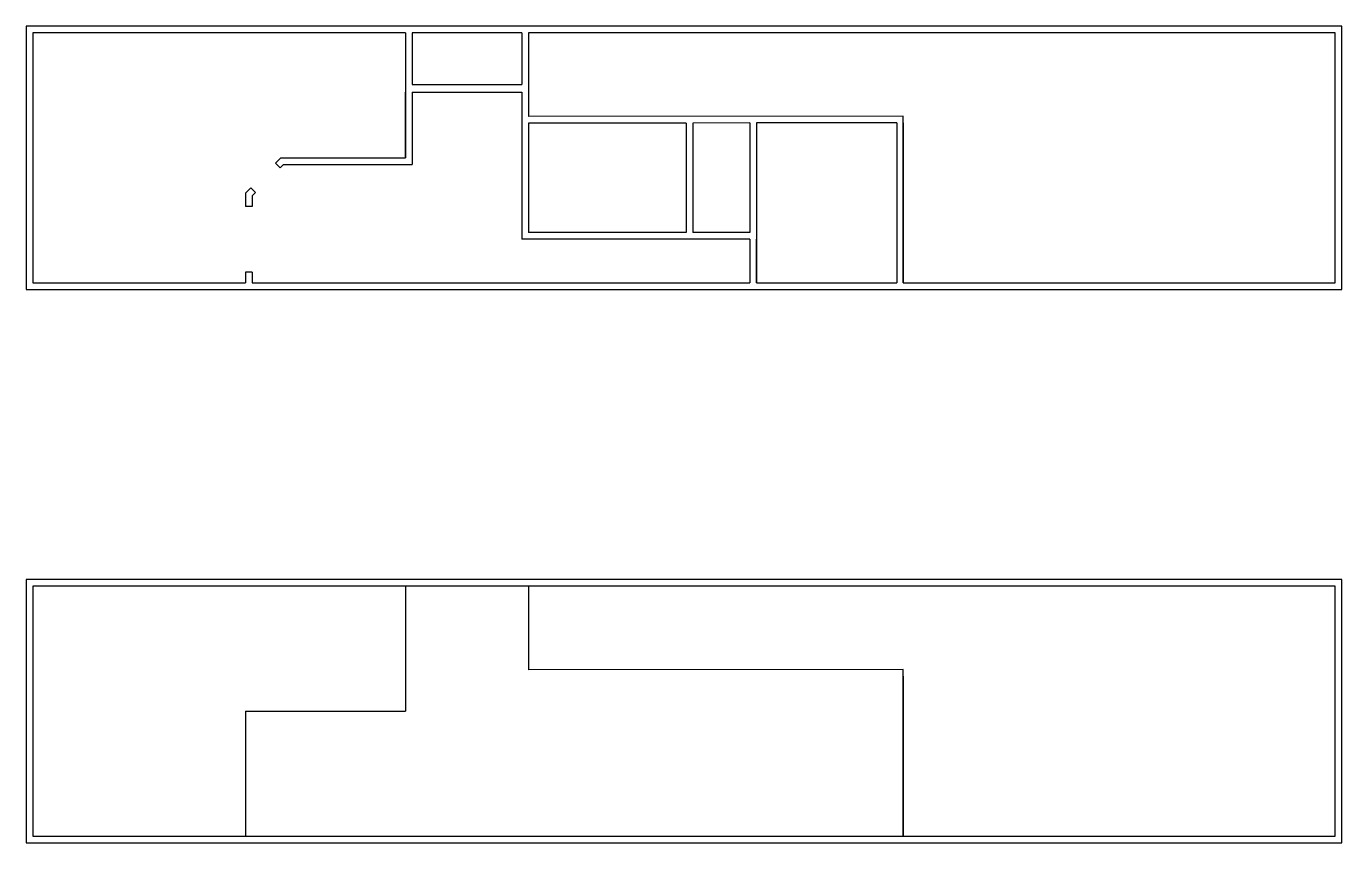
# Model space of a CAD drawing. Header units: metres. Extents: x 513563.4 to 513593.4, y 414090.8 to 414109.5.
import ezdxf

# ---------------------------------------------------------------- set-up
doc = ezdxf.new("R2010")
doc.units = ezdxf.units.M
doc.layers.add('ARQ-PAREDE', color=3, linetype='Continuous', lineweight=30)

msp = doc.modelspace()

# ---------------------------------------------------------------- linework, layer by layer
at = {"layer": 'ARQ-PAREDE'}
for p, q in [((513563.568, 414109.309), (513563.568, 414103.609)), ((513572.068, 414109.309), (513563.568, 414109.309)), ((513572.068, 414109.309), (513572.068, 414106.459)), ((513572.218, 414109.309), (513572.218, 414108.133)), ((513574.718, 414109.309), (513572.218, 414109.309)), ((513574.718, 414109.309), (513574.718, 414108.133)), ((513593.268, 414109.309), (513574.868, 414109.309)), ((513574.868, 414109.309), (513574.868, 414107.4)), ((513593.268, 414103.609), (513593.268, 414109.309)), ((513572.218, 414108.133), (513574.718, 414108.133)), ((513572.068, 414106.459), (513572.068, 414107.959)), ((513572.218, 414107.959), (513574.718, 414107.959)), ((513572.218, 414107.959), (513572.218, 414106.309)), ((513574.718, 414107.959), (513574.718, 414104.609)), ((513583.417, 414107.409), (513574.867, 414107.4)), ((513583.418, 414103.609), (513583.417, 414107.409)), ((513578.468, 414107.254), (513574.868, 414107.25)), ((513574.868, 414107.25), (513574.868, 414104.759)), ((513578.468, 414107.254), (513578.468, 414104.759)), ((513579.918, 414107.255), (513578.618, 414107.254)), ((513578.618, 414107.254), (513578.618, 414104.759)), ((513579.918, 414107.255), (513579.918, 414104.759)), ((513583.268, 414107.259), (513580.068, 414107.256)), ((513580.068, 414107.256), (513580.068, 414103.609)), ((513583.268, 414107.259), (513583.268, 414103.609)), ((513583.418, 414107.259), (513583.417, 414107.259)), ((513583.418, 414107.259), (513583.418, 414103.609)), ((513569.102, 414106.34), (513569.221, 414106.459)), ((513569.208, 414106.234), (513569.102, 414106.34)), ((513569.208, 414106.234), (513569.283, 414106.309)), ((513569.221, 414106.459), (513572.068, 414106.459)), ((513569.283, 414106.309), (513572.218, 414106.309)), ((513568.418, 414105.656), (513568.537, 414105.775)), ((513568.418, 414105.656), (513568.418, 414105.351)), ((513568.643, 414105.669), (513568.537, 414105.775)), ((513568.568, 414105.594), (513568.643, 414105.669)), ((513568.568, 414105.351), (513568.418, 414105.351)), ((513568.568, 414105.594), (513568.568, 414105.351)), ((513578.468, 414104.759), (513574.868, 414104.759)), ((513579.918, 414104.759), (513578.618, 414104.759)), ((513579.918, 414104.609), (513574.718, 414104.609)), ((513579.918, 414104.609), (513579.918, 414103.609)), ((513580.068, 414103.609), (513580.068, 414104.609)), ((513568.568, 414103.851), (513568.418, 414103.851)), ((513568.418, 414103.851), (513568.418, 414103.609)), ((513568.568, 414103.851), (513568.568, 414103.609)), ((513563.568, 414103.609), (513568.418, 414103.609)), ((513568.568, 414103.609), (513579.918, 414103.609)), ((513580.068, 414103.609), (513583.268, 414103.609)), ((513583.418, 414103.609), (513593.268, 414103.609)), ((513593.268, 414096.697), (513563.568, 414096.697)), ((513563.568, 414096.697), (513563.568, 414090.997)), ((513572.068, 414096.697), (513572.068, 414093.847)), ((513574.868, 414096.697), (513574.868, 414094.787)), ((513593.268, 414090.997), (513593.268, 414096.697)), ((513583.417, 414094.797), (513574.867, 414094.787)), ((513583.418, 414090.997), (513583.417, 414094.797)), ((513583.418, 414094.647), (513583.417, 414094.647)), ((513583.418, 414094.647), (513583.418, 414090.997)), ((513568.418, 414093.847), (513568.418, 414090.997)), ((513568.418, 414093.847), (513572.068, 414093.847)), ((513563.568, 414090.997), (513593.268, 414090.997))]:
    msp.add_line(p, q, dxfattribs=at)
for points in [[(513563.418, 414103.459), (513593.418, 414103.459), (513593.418, 414109.459), (513563.418, 414109.459)], [(513563.418, 414090.847), (513593.418, 414090.847), (513593.418, 414096.847), (513563.418, 414096.847)]]:
    msp.add_lwpolyline(points, close=True, dxfattribs=at)

doc.saveas('drawing.dxf')
